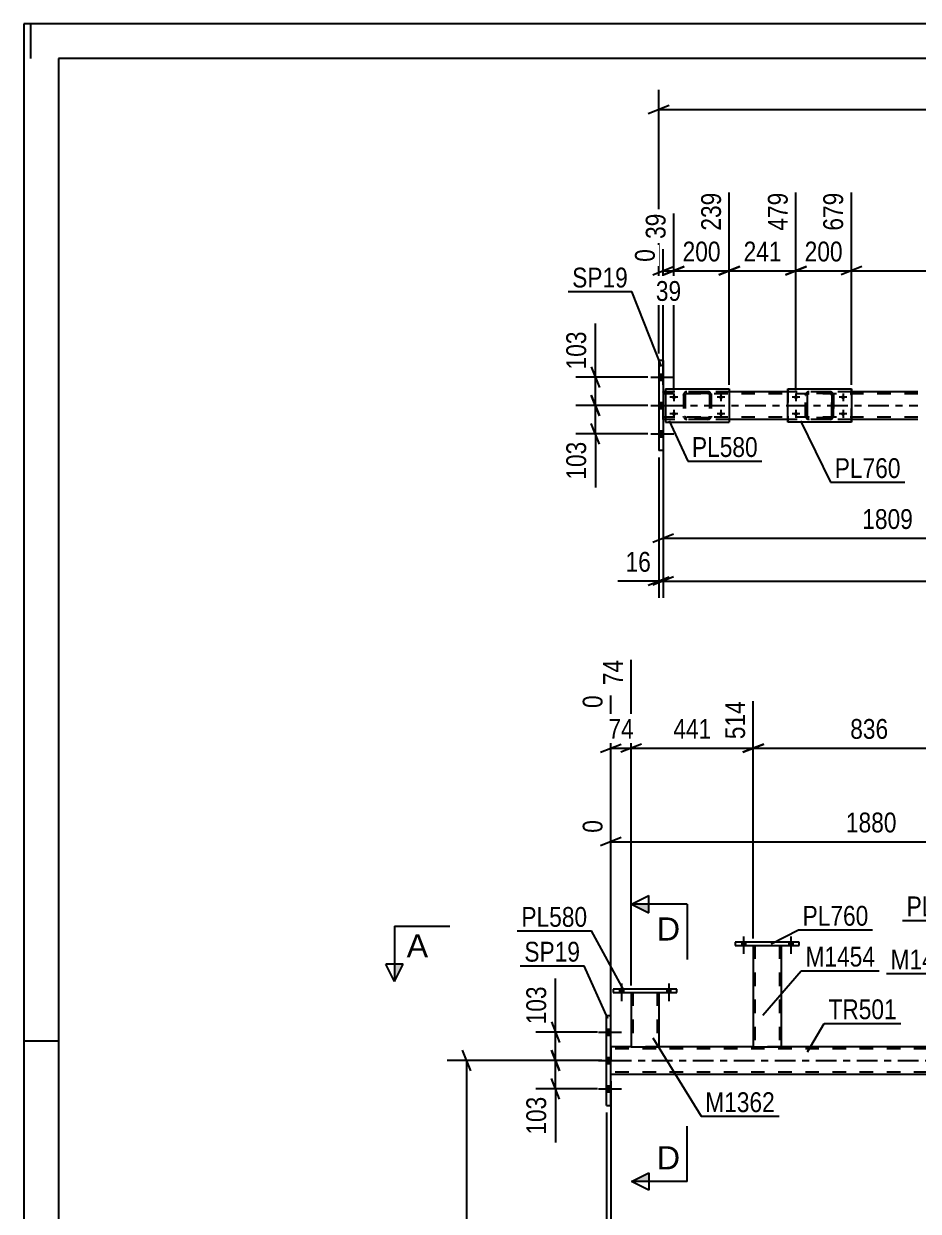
# Model space of a CAD drawing. Header units: millimetres. Extents: x -85 to 756, y -444 to 150.
# Drawn here: x -84.8 to 44.4, y -21.8 to 149.8 of the extents above; entities that cross this region are included whole.
import ezdxf

# ---------------------------------------------------------------- set-up
doc = ezdxf.new("R2010")
doc.units = ezdxf.units.MM
doc.linetypes.add('DXK_LINE_DOT2', pattern=[3.9198, 1.9599, -1.9599])
doc.linetypes.add('DXK_LINE_DOT3', pattern=[5.9187, 2.979, -0.9799, 0.9799, -0.9799])
doc.styles.add('Arial', font='ARIAL.TTF', dxfattribs={"height": 0.2})
doc.styles.add('Arial Narrow', font='ARIALN.TTF', dxfattribs={"height": 0.2})

# ---------------------------------------------------------------- blocks, each defined once
blk = doc.blocks.new('Unknown-814409655-1133')
at = {"color": 5, "linetype": 'Continuous'}
for p, q in [((756.25, 149.79), (-84.75, 149.79)), ((-84.75, 149.79), (-84.75, -444.21)), ((-83.75, 144.79), (-83.75, 149.79)), ((751.25, 144.79), (-79.75, 144.79)), ((-79.75, 144.79), (-79.75, -439.21)), ((-79.75, 2.79), (-84.75, 2.79))]:
    blk.add_line(p, q, dxfattribs=at)
blk = doc.blocks.new('Bolt-814409655-2590 - 2513')
at = {"linetype": 'Continuous'}
for points in [[(26.45, 95.83), (26.45, 95.89), (26.47, 95.94), (26.5, 95.99), (26.54, 96.04), (26.59, 96.07), (26.64, 96.1), (26.7, 96.11), (26.76, 96.11), (26.81, 96.1), (26.87, 96.07), (26.91, 96.04), (26.95, 95.99), (26.98, 95.94), (27, 95.89), (27.01, 95.83), (27, 95.77), (26.98, 95.72), (26.95, 95.66), (26.91, 95.62), (26.87, 95.59), (26.81, 95.56), (26.76, 95.55), (26.7, 95.55), (26.64, 95.56), (26.59, 95.59), (26.54, 95.62), (26.5, 95.66), (26.47, 95.72), (26.45, 95.77)], [(33.25, 95.83), (33.25, 95.89), (33.27, 95.94), (33.3, 95.99), (33.34, 96.04), (33.39, 96.07), (33.44, 96.1), (33.5, 96.11), (33.56, 96.11), (33.61, 96.1), (33.67, 96.07), (33.71, 96.04), (33.75, 95.99), (33.78, 95.94), (33.8, 95.89), (33.81, 95.83), (33.8, 95.77), (33.78, 95.72), (33.75, 95.66), (33.71, 95.62), (33.67, 95.59), (33.61, 95.56), (33.56, 95.55), (33.5, 95.55), (33.44, 95.56), (33.39, 95.59), (33.34, 95.62), (33.3, 95.66), (33.27, 95.72), (33.25, 95.77)], [(26.45, 93.43), (26.45, 93.49), (26.47, 93.54), (26.5, 93.59), (26.54, 93.64), (26.59, 93.67), (26.64, 93.7), (26.7, 93.71), (26.76, 93.71), (26.81, 93.7), (26.87, 93.67), (26.91, 93.64), (26.95, 93.59), (26.98, 93.54), (27, 93.49), (27.01, 93.43), (27, 93.37), (26.98, 93.32), (26.95, 93.26), (26.91, 93.22), (26.87, 93.19), (26.81, 93.16), (26.76, 93.15), (26.7, 93.15), (26.64, 93.16), (26.59, 93.19), (26.54, 93.22), (26.5, 93.26), (26.47, 93.32), (26.45, 93.37)], [(33.25, 93.43), (33.25, 93.49), (33.27, 93.54), (33.3, 93.59), (33.34, 93.64), (33.39, 93.67), (33.44, 93.7), (33.5, 93.71), (33.56, 93.71), (33.61, 93.7), (33.67, 93.67), (33.71, 93.64), (33.75, 93.59), (33.78, 93.54), (33.8, 93.49), (33.81, 93.43), (33.8, 93.37), (33.78, 93.32), (33.75, 93.26), (33.71, 93.22), (33.67, 93.19), (33.61, 93.16), (33.56, 93.15), (33.5, 93.15), (33.44, 93.16), (33.39, 93.19), (33.34, 93.22), (33.3, 93.26), (33.27, 93.32), (33.25, 93.37)]]:
    blk.add_hatch(color=1, dxfattribs=at).paths.add_polyline_path(points)
at = {"color": 1, "linetype": 'Continuous'}
for p, q in [((26.73, 96.39), (26.73, 95.27)), ((33.53, 96.39), (33.53, 95.27)), ((27.29, 95.83), (26.17, 95.83)), ((34.09, 95.83), (32.97, 95.83)), ((27.29, 93.43), (26.17, 93.43)), ((26.73, 93.99), (26.73, 92.87)), ((34.09, 93.43), (32.97, 93.43)), ((33.53, 93.99), (33.53, 92.87))]:
    blk.add_line(p, q, dxfattribs=at)
blk = doc.blocks.new('Part-814409655-2538 - 2513')
at = {"color": 2, "linetype": 'Continuous'}
for p, q in [((25.53, 92.23), (25.53, 97.03)), ((25.53, 97.03), (25.53, 97.03)), ((25.53, 97.03), (34.73, 97.03)), ((34.73, 97.03), (34.73, 92.23)), ((25.53, 92.23), (25.53, 92.23)), ((34.73, 92.23), (25.53, 92.23))]:
    blk.add_line(p, q, dxfattribs=at)
at = {"color": 7, "linetype": 'DXK_LINE_DOT2'}
for p, q in [((25.53, 97.03), (25.53, 92.23)), ((25.53, 97.03), (25.53, 97.03)), ((34.73, 92.23), (34.73, 97.03)), ((25.53, 92.23), (25.53, 92.23))]:
    blk.add_line(p, q, dxfattribs=at)
blk = doc.blocks.new('Part-814409655-2678 - 2513')
at = {"color": 2, "linetype": 'Continuous'}
for p, q in [((7.55, 101.13), (6.91, 101.13)), ((6.91, 101.13), (6.91, 88.13)), ((7.55, 101.13), (7.55, 88.13)), ((7.55, 88.13), (6.91, 88.13))]:
    blk.add_line(p, q, dxfattribs=at)
blk = doc.blocks.new('Part-814409655-2599 - 2513')
at = {"color": 2, "linetype": 'Continuous'}
for p, q in [((7.9, 96.63), (7.55, 96.63)), ((25.53, 96.63), (17.1, 96.63)), ((44.33, 96.63), (34.73, 96.63)), ((7.9, 92.63), (7.55, 92.63)), ((25.53, 92.63), (17.1, 92.63)), ((44.33, 92.63), (34.73, 92.63))]:
    blk.add_line(p, q, dxfattribs=at)
at = {"color": 7, "linetype": 'DXK_LINE_DOT2'}
for p, q in [((7.55, 92.63), (7.55, 96.63)), ((44.33, 96.31), (7.55, 96.31)), ((17.1, 96.63), (7.9, 96.63)), ((34.73, 96.63), (25.53, 96.63)), ((44.33, 92.95), (7.55, 92.95)), ((17.1, 92.63), (7.9, 92.63)), ((34.73, 92.63), (25.53, 92.63))]:
    blk.add_line(p, q, dxfattribs=at)
at = {"color": 7, "linetype": 'DXK_LINE_DOT3'}
blk.add_line((7.55, 94.63), (44.33, 94.63), dxfattribs=at)
blk = doc.blocks.new('Bolt-814409655-2600 - 2513')
at = {"linetype": 'Continuous'}
for points in [[(7.55, 98.29), (7.55, 99.17), (6.91, 99.17), (6.91, 98.29)], [(7.55, 98.29), (7.55, 99.17), (6.91, 99.17), (6.91, 98.29)], [(7.55, 98.29), (7.55, 99.17), (6.91, 99.17), (6.91, 98.29)], [(7.55, 94.19), (7.55, 95.07), (6.91, 95.07), (6.91, 94.19)], [(7.55, 94.19), (7.55, 95.07), (6.91, 95.07), (6.91, 94.19)], [(7.55, 90.09), (7.55, 90.97), (6.91, 90.97), (6.91, 90.09)], [(7.55, 90.09), (7.55, 90.97), (6.91, 90.97), (6.91, 90.09)], [(7.55, 90.09), (7.55, 90.97), (6.91, 90.97), (6.91, 90.09)]]:
    blk.add_hatch(color=1, dxfattribs=at).paths.add_polyline_path(points)
at = {"color": 1, "linetype": 'Continuous'}
for p, q in [((5.75, 98.73), (9.07, 98.73)), ((5.75, 98.73), (9.07, 98.73)), ((5.75, 98.73), (9.07, 98.73)), ((6.91, 99.17), (7.55, 99.17)), ((6.91, 99.17), (7.55, 99.17)), ((6.91, 99.17), (7.55, 99.17)), ((6.91, 98.29), (7.55, 98.29)), ((6.91, 98.29), (7.55, 98.29)), ((6.91, 98.29), (7.55, 98.29)), ((5.75, 94.63), (9.07, 94.63)), ((5.75, 94.63), (9.07, 94.63)), ((6.91, 95.07), (7.55, 95.07)), ((6.91, 95.07), (7.55, 95.07)), ((6.91, 94.19), (7.55, 94.19)), ((6.91, 94.19), (7.55, 94.19)), ((6.91, 90.97), (7.55, 90.97)), ((6.91, 90.97), (7.55, 90.97)), ((6.91, 90.97), (7.55, 90.97)), ((5.75, 90.53), (9.07, 90.53)), ((5.75, 90.53), (9.07, 90.53)), ((5.75, 90.53), (9.07, 90.53)), ((6.91, 90.09), (7.55, 90.09)), ((6.91, 90.09), (7.55, 90.09)), ((6.91, 90.09), (7.55, 90.09))]:
    blk.add_line(p, q, dxfattribs=at)
blk = doc.blocks.new('Part-814409655-2715 - 2513')
at = {"color": 2, "linetype": 'Continuous'}
for p, q in [((7.9, 97.03), (7.9, 92.23)), ((7.9, 97.03), (17.1, 97.03)), ((17.1, 97.03), (17.1, 92.23)), ((7.9, 92.23), (17.1, 92.23))]:
    blk.add_line(p, q, dxfattribs=at)
blk = doc.blocks.new('Bolt-814409655-2716 - 2513')
at = {"linetype": 'Continuous'}
for points in [[(9.1, 95.55, -1), (9.1, 96.11, -1)], [(15.9, 95.55, -1), (15.9, 96.11, -1)], [(9.1, 93.15, -1), (9.1, 93.71, -1)], [(15.9, 93.15, -1), (15.9, 93.71, -1)]]:
    blk.add_hatch(color=1, dxfattribs=at).paths.add_polyline_path(points)
at = {"color": 1, "linetype": 'Continuous'}
for p, q in [((9.1, 96.39), (9.1, 95.27)), ((15.9, 96.39), (15.9, 95.27)), ((9.66, 95.83), (8.54, 95.83)), ((16.46, 95.83), (15.34, 95.83)), ((9.66, 93.43), (8.54, 93.43)), ((9.1, 93.99), (9.1, 92.87)), ((16.46, 93.43), (15.34, 93.43)), ((15.9, 93.99), (15.9, 92.87))]:
    blk.add_line(p, q, dxfattribs=at)
blk = doc.blocks.new('Part-814409655-2761 - 2513')
at = {"color": 7, "linetype": 'DXK_LINE_DOT2'}
for p, q in [((10.5, 96.15), (10.54, 96.33)), ((10.54, 96.33), (10.5, 96.15)), ((10.5, 96.15), (10.5, 93.11)), ((10.74, 96.15), (10.76, 96.24)), ((10.74, 96.15), (10.74, 93.11)), ((10.76, 96.24), (10.81, 96.32)), ((10.8, 96.59), (10.98, 96.63)), ((10.98, 96.63), (10.8, 96.59)), ((10.81, 96.32), (10.89, 96.37)), ((10.89, 96.37), (10.98, 96.39)), ((14.02, 96.63), (10.98, 96.63)), ((14.02, 96.39), (10.98, 96.39)), ((14.02, 96.63), (14.2, 96.59)), ((14.2, 96.59), (14.02, 96.63)), ((14.02, 96.39), (14.11, 96.37)), ((14.11, 96.37), (14.19, 96.32)), ((14.19, 96.32), (14.24, 96.24)), ((14.24, 96.24), (14.26, 96.15)), ((14.26, 96.15), (14.26, 93.11)), ((14.46, 96.33), (14.5, 96.15)), ((14.5, 96.15), (14.46, 96.33)), ((14.5, 96.15), (14.5, 93.11)), ((10.54, 92.93), (10.5, 93.11)), ((10.5, 93.11), (10.54, 92.93)), ((10.76, 93.02), (10.74, 93.11)), ((10.81, 92.94), (10.76, 93.02)), ((10.98, 92.63), (10.8, 92.67)), ((10.8, 92.67), (10.98, 92.63)), ((10.89, 92.89), (10.81, 92.94)), ((10.98, 92.87), (10.89, 92.89)), ((14.02, 92.87), (10.98, 92.87)), ((14.11, 92.89), (14.02, 92.87)), ((14.2, 92.67), (14.02, 92.63)), ((14.02, 92.63), (14.2, 92.67)), ((14.19, 92.94), (14.11, 92.89)), ((14.24, 93.02), (14.19, 92.94)), ((14.26, 93.11), (14.24, 93.02)), ((14.5, 93.11), (14.46, 92.93)), ((14.46, 92.93), (14.5, 93.11)), ((14.02, 92.63), (10.98, 92.63))]:
    blk.add_line(p, q, dxfattribs=at)
at = {"color": 7, "linetype": 'DXK_LINE_DOT3'}
blk.add_line((12.5, 94.63), (12.5, 94.63), dxfattribs=at)
at = {"color": 7, "linetype": 'DXK_LINE_DOT2'}
for centre, start, end in [((10.98, 96.15), 112.5, 157.5), ((10.98, 96.15), 112.5, 157.5), ((14.02, 96.15), 22.5, 67.5), ((14.02, 96.15), 22.5, 67.5), ((10.98, 93.11), 202.5, 247.5), ((10.98, 93.11), 202.5, 247.5), ((14.02, 93.11), 292.5, 337.5), ((14.02, 93.11), 292.5, 337.5)]:
    blk.add_arc(centre, 0.48, start, end, dxfattribs=at)
blk = doc.blocks.new('Part-814409655-2818 - 2513')
at = {"color": 7, "linetype": 'DXK_LINE_DOT2'}
for p, q in [((28.12, 96.15), (28.16, 96.33)), ((28.12, 96.15), (28.13, 96.15)), ((28.12, 93.11), (28.12, 96.15)), ((28.16, 96.33), (28.13, 96.15)), ((28.13, 93.11), (28.13, 96.15)), ((28.38, 96.24), (28.36, 96.15)), ((28.37, 96.15), (28.36, 96.15)), ((28.36, 96.15), (28.36, 93.11)), ((28.37, 96.15), (28.38, 96.24)), ((28.37, 93.11), (28.37, 96.15)), ((28.38, 96.24), (28.44, 96.32)), ((28.43, 96.32), (28.38, 96.24)), ((28.42, 96.59), (28.6, 96.63)), ((28.61, 96.63), (28.42, 96.59)), ((28.42, 96.59), (28.42, 96.59)), ((28.51, 96.37), (28.43, 96.32)), ((28.44, 96.32), (28.51, 96.37)), ((28.51, 96.37), (28.61, 96.39)), ((28.6, 96.39), (28.51, 96.37)), ((31.65, 96.63), (28.6, 96.63)), ((31.65, 96.39), (28.6, 96.39)), ((31.64, 96.63), (31.83, 96.59)), ((31.73, 96.37), (31.64, 96.39)), ((31.83, 96.59), (31.65, 96.63)), ((31.65, 96.39), (31.74, 96.37)), ((31.73, 96.37), (31.74, 96.37)), ((31.81, 96.32), (31.73, 96.37)), ((31.74, 96.37), (31.82, 96.32)), ((31.86, 96.24), (31.81, 96.32)), ((31.82, 96.32), (31.87, 96.24)), ((31.88, 96.15), (31.86, 96.24)), ((31.87, 96.24), (31.89, 96.15)), ((31.89, 96.15), (31.88, 96.15)), ((31.88, 96.15), (31.88, 93.11)), ((31.89, 93.11), (31.89, 96.15)), ((32.08, 96.33), (32.12, 96.15)), ((32.13, 96.15), (32.09, 96.33)), ((32.13, 96.15), (32.12, 96.15)), ((32.12, 96.15), (32.12, 93.11)), ((32.13, 93.11), (32.13, 96.15)), ((28.13, 93.11), (28.12, 93.11)), ((28.16, 92.93), (28.12, 93.11)), ((28.13, 93.11), (28.16, 92.93)), ((28.36, 93.11), (28.37, 93.11)), ((28.36, 93.11), (28.38, 93.02)), ((28.38, 93.02), (28.37, 93.11)), ((28.44, 92.94), (28.38, 93.02)), ((28.38, 93.02), (28.43, 92.94)), ((28.42, 92.67), (28.42, 92.67)), ((28.6, 92.63), (28.42, 92.67)), ((28.42, 92.67), (28.61, 92.63)), ((28.43, 92.94), (28.51, 92.89)), ((28.51, 92.89), (28.44, 92.94)), ((28.61, 92.87), (28.51, 92.89)), ((28.51, 92.89), (28.6, 92.87)), ((31.65, 92.87), (28.6, 92.87)), ((31.64, 92.87), (31.73, 92.89)), ((31.83, 92.67), (31.64, 92.63)), ((31.74, 92.89), (31.65, 92.87)), ((31.65, 92.63), (31.83, 92.67)), ((31.73, 92.89), (31.81, 92.94)), ((31.73, 92.89), (31.74, 92.89)), ((31.82, 92.94), (31.74, 92.89)), ((31.81, 92.94), (31.86, 93.02)), ((31.87, 93.02), (31.82, 92.94)), ((31.86, 93.02), (31.88, 93.11)), ((31.89, 93.11), (31.87, 93.02)), ((31.88, 93.11), (31.89, 93.11)), ((32.12, 93.11), (32.08, 92.93)), ((32.09, 92.93), (32.13, 93.11)), ((32.12, 93.11), (32.13, 93.11)), ((31.65, 92.63), (28.6, 92.63))]:
    blk.add_line(p, q, dxfattribs=at)
at = {"color": 7, "linetype": 'DXK_LINE_DOT3'}
blk.add_line((30.13, 94.63), (30.12, 94.63), dxfattribs=at)
at = {"color": 7, "linetype": 'DXK_LINE_DOT2'}
for centre, start, end in [((28.6, 96.15), 112.5, 157.5), ((28.61, 96.15), 112.5, 157.5), ((31.64, 96.15), 22.5, 67.5), ((31.65, 96.15), 22.5, 67.5), ((28.6, 93.11), 202.5, 247.5), ((28.61, 93.11), 202.5, 247.5), ((31.64, 93.11), 292.5, 337.5), ((31.65, 93.11), 292.5, 337.5)]:
    blk.add_arc(centre, 0.48, start, end, dxfattribs=at)
blk = doc.blocks.new('Bolt-814409655-4137 - 3620')
at = {"linetype": 'Continuous'}
for points in [[(1.27, 9.84), (1.83, 9.84), (1.83, 10.32), (1.27, 10.32)], [(1.27, 9.84), (1.83, 9.84), (1.83, 10.32), (1.27, 10.32)], [(8.07, 9.84), (8.63, 9.84), (8.63, 10.32), (8.07, 10.32)], [(8.07, 9.84), (8.63, 9.84), (8.63, 10.32), (8.07, 10.32)]]:
    blk.add_hatch(color=1, dxfattribs=at).paths.add_polyline_path(points)
at = {"color": 1, "linetype": 'Continuous'}
for p, q in [((1.27, 10.32), (1.27, 9.84)), ((1.27, 10.32), (1.27, 9.84)), ((1.55, 11.12), (1.55, 8.6)), ((1.55, 11.12), (1.55, 8.6)), ((1.83, 10.32), (1.83, 9.84)), ((1.83, 10.32), (1.83, 9.84)), ((8.07, 10.32), (8.07, 9.84)), ((8.07, 10.32), (8.07, 9.84)), ((8.35, 11.12), (8.35, 8.6)), ((8.35, 11.12), (8.35, 8.6)), ((8.63, 10.32), (8.63, 9.84)), ((8.63, 10.32), (8.63, 9.84))]:
    blk.add_line(p, q, dxfattribs=at)
blk = doc.blocks.new('Bolt-814409655-3669 - 3620')
at = {"linetype": 'Continuous'}
for points in [[(18.89, 16.64), (19.45, 16.64), (19.45, 17.12), (18.89, 17.12)], [(18.89, 16.64), (19.45, 16.64), (19.45, 17.12), (18.89, 17.12)], [(25.69, 16.64), (26.25, 16.64), (26.25, 17.12), (25.69, 17.12)], [(25.69, 16.64), (26.25, 16.64), (26.25, 17.12), (25.69, 17.12)]]:
    blk.add_hatch(color=1, dxfattribs=at).paths.add_polyline_path(points)
at = {"color": 1, "linetype": 'Continuous'}
for p, q in [((19.17, 17.92), (19.17, 15.4)), ((19.17, 17.92), (19.17, 15.4)), ((25.97, 17.92), (25.97, 15.4)), ((25.97, 17.92), (25.97, 15.4)), ((18.89, 17.12), (18.89, 16.64)), ((18.89, 17.12), (18.89, 16.64)), ((19.45, 17.12), (19.45, 16.64)), ((19.45, 17.12), (19.45, 16.64)), ((25.69, 17.12), (25.69, 16.64)), ((25.69, 17.12), (25.69, 16.64)), ((26.25, 17.12), (26.25, 16.64)), ((26.25, 17.12), (26.25, 16.64))]:
    blk.add_line(p, q, dxfattribs=at)
blk = doc.blocks.new('Part-814409655-3691 - 3620')
at = {"color": 2, "linetype": 'Continuous'}
for p, q in [((17.97, 17.12), (17.97, 16.64)), ((27.17, 17.12), (17.97, 17.12)), ((17.97, 16.64), (27.17, 16.64)), ((27.17, 16.64), (27.17, 17.12))]:
    blk.add_line(p, q, dxfattribs=at)
blk = doc.blocks.new('Part-814409655-4147 - 3620')
at = {"color": 2, "linetype": 'Continuous'}
for p, q in [((20.57, 16.64), (20.57, 2)), ((24.57, 16.64), (24.57, 2)), ((20.57, 2), (24.57, 2))]:
    blk.add_line(p, q, dxfattribs=at)
at = {"color": 7, "linetype": 'DXK_LINE_DOT2'}
for p, q in [((20.57, 16.64), (24.57, 16.64)), ((20.81, 16.64), (20.81, 2)), ((24.33, 16.64), (24.33, 2)), ((24.27, 2), (24.31, 2)), ((24.27, 2), (24.31, 2)), ((24.31, 2), (24.33, 2)), ((24.31, 2), (24.33, 2))]:
    blk.add_line(p, q, dxfattribs=at)
blk = doc.blocks.new('Bolt-814409655-3846 - 3620')
at = {"linetype": 'Continuous'}
for points in [[(0, 3.66), (0, 4.54), (-0.64, 4.54), (-0.64, 3.66)], [(0, 3.66), (0, 4.54), (-0.64, 4.54), (-0.64, 3.66)], [(0, 3.66), (0, 4.54), (-0.64, 4.54), (-0.64, 3.66)], [(0, -0.44), (0, 0.44), (-0.64, 0.44), (-0.64, -0.44)], [(0, -0.44), (0, 0.44), (-0.64, 0.44), (-0.64, -0.44)], [(0, -4.54), (0, -3.66), (-0.64, -3.66), (-0.64, -4.54)], [(0, -4.54), (0, -3.66), (-0.64, -3.66), (-0.64, -4.54)], [(0, -4.54), (0, -3.66), (-0.64, -3.66), (-0.64, -4.54)]]:
    blk.add_hatch(color=1, dxfattribs=at).paths.add_polyline_path(points)
at = {"color": 1, "linetype": 'Continuous'}
for p, q in [((-1.8, 4.1), (1.52, 4.1)), ((-1.8, 4.1), (1.52, 4.1)), ((-1.8, 4.1), (1.52, 4.1)), ((-0.64, 4.54), (0, 4.54)), ((-0.64, 4.54), (0, 4.54)), ((-0.64, 4.54), (0, 4.54)), ((-0.64, 3.66), (0, 3.66)), ((-0.64, 3.66), (0, 3.66)), ((-0.64, 3.66), (0, 3.66)), ((-1.8, 0), (1.52, 0)), ((-1.8, 0), (1.52, 0)), ((-0.64, 0.44), (0, 0.44)), ((-0.64, 0.44), (0, 0.44)), ((-0.64, -0.44), (0, -0.44)), ((-0.64, -0.44), (0, -0.44)), ((-1.8, -4.1), (1.52, -4.1)), ((-1.8, -4.1), (1.52, -4.1)), ((-1.8, -4.1), (1.52, -4.1)), ((-0.64, -3.66), (0, -3.66)), ((-0.64, -3.66), (0, -3.66)), ((-0.64, -3.66), (0, -3.66)), ((-0.64, -4.54), (0, -4.54)), ((-0.64, -4.54), (0, -4.54)), ((-0.64, -4.54), (0, -4.54))]:
    blk.add_line(p, q, dxfattribs=at)
blk = doc.blocks.new('Part-814409655-3963 - 3620')
at = {"color": 2, "linetype": 'Continuous'}
for p, q in [((2.95, 2), (0, 2)), ((20.57, 2), (6.95, 2)), ((54.03, 2), (24.57, 2)), ((70.16, -2), (0, -2))]:
    blk.add_line(p, q, dxfattribs=at)
at = {"color": 7, "linetype": 'DXK_LINE_DOT2'}
for p, q in [((0, 2), (0, -2)), ((6.95, 2), (2.95, 2)), ((24.57, 2), (20.57, 2)), ((645.45, 1.68), (0, 1.68)), ((645.45, -1.68), (0, -1.68))]:
    blk.add_line(p, q, dxfattribs=at)
at = {"color": 7, "linetype": 'DXK_LINE_DOT3'}
blk.add_line((0, 0), (645.45, 0), dxfattribs=at)
blk = doc.blocks.new('Part-814409655-4100 - 3620')
at = {"color": 2, "linetype": 'Continuous'}
for p, q in [((-0.64, -6.5), (-0.64, 6.5)), ((-0.64, 6.5), (0, 6.5)), ((0, -6.5), (0, 6.5)), ((-0.64, -6.5), (0, -6.5))]:
    blk.add_line(p, q, dxfattribs=at)
blk = doc.blocks.new('Part-814409655-4131 - 3620')
at = {"color": 2, "linetype": 'Continuous'}
for p, q in [((2.95, 9.84), (2.95, 2)), ((6.95, 9.84), (6.95, 2)), ((2.95, 2), (6.95, 2))]:
    blk.add_line(p, q, dxfattribs=at)
at = {"color": 7, "linetype": 'DXK_LINE_DOT2'}
for p, q in [((2.95, 9.84), (6.95, 9.84)), ((3.19, 9.84), (3.19, 2)), ((6.71, 9.84), (6.71, 2)), ((6.65, 2), (6.69, 2)), ((6.65, 2), (6.69, 2)), ((6.69, 2), (6.71, 2)), ((6.69, 2), (6.71, 2))]:
    blk.add_line(p, q, dxfattribs=at)
blk = doc.blocks.new('Part-814409655-4136 - 3620')
at = {"color": 2, "linetype": 'Continuous'}
for p, q in [((0.35, 10.32), (0.35, 9.84)), ((9.55, 10.32), (0.35, 10.32)), ((9.55, 9.84), (9.55, 10.32)), ((0.35, 9.84), (9.55, 9.84))]:
    blk.add_line(p, q, dxfattribs=at)
blk = doc.blocks.new('StraightDimension-814409655-26068 - 2513')
at = {"color": 7, "linetype": 'Continuous'}
for p, q in [((26.73, 96.83), (26.73, 125.39)), ((34.73, 97.63), (34.73, 125.39)), ((25.23, 113.5), (28.23, 114.7)), ((26.73, 114.1), (34.73, 114.1)), ((36.23, 114.7), (33.23, 113.5))]:
    blk.add_line(p, q, dxfattribs=at)
at = {"color": 0}
blk.add_wipeout([(34.07, 114.85), (34.07, 119.05), (27.38, 119.05), (27.38, 114.85)], dxfattribs=at)
at = {"color": 3, "style": 'Arial Narrow'}
blk.add_text('200', height=2.863, dxfattribs=at).set_placement((27.98, 115.45))
at = {"color": 0, "linetype": 'Continuous'}
blk.add_wipeout([(34.13, 125.99), (29.93, 125.99), (29.93, 119.3), (34.13, 119.3)], dxfattribs=at)
at = {"color": 3, "linetype": 'Continuous', "style": 'Arial Narrow'}
blk.add_text('679', height=2.863, rotation=90.0002, dxfattribs=at).set_placement((33.53, 119.9))
blk = doc.blocks.new('StraightDimension-814409655-26067 - 2513')
at = {"color": 7, "linetype": 'Continuous'}
for p, q in [((34.73, 97.63), (34.73, 125.39)), ((72.38, 101.74), (72.38, 122.72)), ((36.23, 114.7), (33.23, 113.5)), ((34.73, 114.1), (72.38, 114.1)), ((70.88, 113.5), (73.88, 114.7))]:
    blk.add_line(p, q, dxfattribs=at)
at = {"color": 0, "linetype": 'Continuous'}
blk.add_wipeout([(71.78, 123.31), (67.58, 123.31), (67.58, 114.8), (71.78, 114.8)], dxfattribs=at)
at = {"color": 0}
blk.add_wipeout([(57.81, 114.85), (57.81, 119.05), (49.3, 119.05), (49.3, 114.85)], dxfattribs=at)
at = {"color": 3, "linetype": 'Continuous', "style": 'Arial Narrow'}
blk.add_text('1810', height=2.863, rotation=90.0002, dxfattribs=at).set_placement((71.18, 115.4))
at = {"color": 3, "style": 'Arial Narrow'}
blk.add_text('1130', height=2.863, dxfattribs=at).set_placement((49.9, 115.45))
blk = doc.blocks.new('StraightDimension-814409655-2942 - 2513')
at = {"color": 7, "linetype": 'Continuous'}
for p, q in [((7.55, 91.63), (7.55, 73.05)), ((72.36, 87.52), (72.36, 73.05)), ((9.05, 76.05), (6.05, 74.85)), ((70.86, 74.85), (73.86, 76.05)), ((7.55, 75.45), (72.36, 75.45))]:
    blk.add_line(p, q, dxfattribs=at)
at = {"color": 0}
blk.add_wipeout([(44.21, 76.2), (44.21, 80.4), (35.7, 80.4), (35.7, 76.2)], dxfattribs=at)
at = {"color": 3, "style": 'Arial Narrow'}
blk.add_text('1809', height=2.863, dxfattribs=at).set_placement((36.3, 76.8))
blk = doc.blocks.new('StraightDimension-814409655-2959 - 2513')
at = {"color": 7, "linetype": 'Continuous'}
for p, q in [((6.91, 102.13), (6.91, 140.23)), ((8.41, 137.98), (5.41, 136.78)), ((6.91, 137.38), (646.09, 137.38))]:
    blk.add_line(p, q, dxfattribs=at)
blk = doc.blocks.new('StraightDimension-814409655-3002 - 2513')
at = {"color": 7, "linetype": 'Continuous'}
for p, q in [((-2.82, 96.13), (-1.62, 93.13)), ((5.36, 94.63), (-5.07, 94.63)), ((-2.22, 90.53), (-2.22, 94.63)), ((-1.62, 89.03), (-2.82, 92.03)), ((5.36, 90.53), (-5.07, 90.53))]:
    blk.add_line(p, q, dxfattribs=at)
at = {"color": 0}
blk.add_wipeout([(-2.97, 90), (-7.17, 90), (-7.17, 83.32), (-2.97, 83.32)], dxfattribs=at)
at = {"color": 7, "linetype": 'Continuous'}
blk.add_line((-2.22, 90.53), (-2.22, 82.79), dxfattribs=at)
blk.add_line((-2.22, 90.53), (-2.22, 82.79), dxfattribs=at)
at = {"color": 3, "style": 'Arial Narrow'}
blk.add_text('103', height=2.863, rotation=90.0002, dxfattribs=at).set_placement((-3.57, 83.92))
blk = doc.blocks.new('StraightDimension-814409655-3012 - 2513')
at = {"color": 7, "linetype": 'Continuous'}
for p, q in [((-2.82, 100.23), (-1.62, 97.23)), ((5.36, 98.73), (-5.07, 98.73)), ((-2.22, 94.63), (-2.22, 98.73)), ((-1.62, 93.13), (-2.82, 96.13)), ((5.36, 94.63), (-5.07, 94.63))]:
    blk.add_line(p, q, dxfattribs=at)
at = {"color": 0}
blk.add_wipeout([(-2.97, 105.94), (-7.17, 105.94), (-7.17, 99.25), (-2.97, 99.25)], dxfattribs=at)
at = {"color": 7, "linetype": 'Continuous'}
blk.add_line((-2.22, 98.73), (-2.22, 106.46), dxfattribs=at)
blk.add_line((-2.22, 98.73), (-2.22, 106.46), dxfattribs=at)
at = {"color": 3, "style": 'Arial Narrow'}
blk.add_text('103', height=2.863, rotation=90.0002, dxfattribs=at).set_placement((-3.57, 99.85))
blk = doc.blocks.new('StraightDimension-814409655-3023 - 2513')
at = {"color": 7, "linetype": 'Continuous'}
for p, q in [((6.91, 87.13), (6.91, 66.87)), ((7.55, 87.13), (7.55, 66.87)), ((5.41, 68.67), (8.41, 69.87)), ((9.05, 69.87), (6.05, 68.67)), ((6.91, 69.27), (7.55, 69.27))]:
    blk.add_line(p, q, dxfattribs=at)
at = {"color": 0}
blk.add_wipeout([(6.39, 70.02), (6.39, 74.22), (1.53, 74.22), (1.53, 70.02)], dxfattribs=at)
at = {"color": 7, "linetype": 'Continuous'}
blk.add_line((6.91, 69.27), (1.01, 69.27), dxfattribs=at)
blk.add_line((6.91, 69.27), (1.01, 69.27), dxfattribs=at)
at = {"color": 3, "style": 'Arial Narrow'}
blk.add_text('16', height=2.863, dxfattribs=at).set_placement((2.13, 70.62))
blk = doc.blocks.new('StraightDimension-814409655-3033 - 2513')
at = {"color": 7, "linetype": 'Continuous'}
for p, q in [((7.55, 87.13), (7.55, 66.87)), ((9.05, 69.87), (6.05, 68.67)), ((7.55, 69.27), (645.45, 69.27))]:
    blk.add_line(p, q, dxfattribs=at)
blk = doc.blocks.new('StraightDimension-814409655-26069 - 2513')
at = {"color": 7, "linetype": 'Continuous'}
for p, q in [((17.1, 97.63), (17.1, 125.39)), ((26.73, 96.83), (26.73, 125.39)), ((15.6, 113.5), (18.6, 114.7)), ((17.1, 114.1), (26.73, 114.1)), ((28.23, 114.7), (25.23, 113.5))]:
    blk.add_line(p, q, dxfattribs=at)
at = {"color": 0}
blk.add_wipeout([(25.26, 114.85), (25.26, 119.05), (18.57, 119.05), (18.57, 114.85)], dxfattribs=at)
at = {"color": 3, "style": 'Arial Narrow'}
blk.add_text('241', height=2.863, dxfattribs=at).set_placement((19.17, 115.45))
at = {"color": 0, "linetype": 'Continuous'}
blk.add_wipeout([(26.13, 125.99), (21.93, 125.99), (21.93, 119.3), (26.13, 119.3)], dxfattribs=at)
at = {"color": 3, "linetype": 'Continuous', "style": 'Arial Narrow'}
blk.add_text('479', height=2.863, rotation=90.0002, dxfattribs=at).set_placement((25.53, 119.9))
blk = doc.blocks.new('StraightDimension-814409655-26070 - 2513')
at = {"color": 7, "linetype": 'Continuous'}
for p, q in [((17.1, 97.63), (17.1, 125.39)), ((9.1, 96.83), (9.1, 122.36)), ((7.6, 113.5), (10.6, 114.7)), ((9.1, 114.1), (17.1, 114.1)), ((18.6, 114.7), (15.6, 113.5))]:
    blk.add_line(p, q, dxfattribs=at)
at = {"color": 0}
blk.add_wipeout([(16.44, 114.85), (16.44, 119.05), (9.76, 119.05), (9.76, 114.85)], dxfattribs=at)
at = {"color": 3, "style": 'Arial Narrow'}
blk.add_text('200', height=2.863, dxfattribs=at).set_placement((10.36, 115.45))
at = {"color": 0, "linetype": 'Continuous'}
blk.add_wipeout([(16.5, 125.99), (12.3, 125.99), (12.3, 119.3), (16.5, 119.3)], dxfattribs=at)
at = {"color": 3, "linetype": 'Continuous', "style": 'Arial Narrow'}
blk.add_text('239', height=2.863, rotation=90.0002, dxfattribs=at).set_placement((15.9, 119.9))
blk = doc.blocks.new('StraightDimension-814409655-26071 - 2513')
at = {"color": 7, "linetype": 'Continuous'}
for p, q in [((9.1, 96.83), (9.1, 122.36)), ((7.55, 97.63), (7.55, 117.23)), ((6.05, 113.5), (9.05, 114.7)), ((7.55, 114.1), (9.1, 114.1)), ((10.6, 114.7), (7.6, 113.5))]:
    blk.add_line(p, q, dxfattribs=at)
at = {"color": 0, "linetype": 'Continuous'}
blk.add_wipeout([(8.5, 122.96), (4.3, 122.96), (4.3, 118.1), (8.5, 118.1)], dxfattribs=at)
at = {"color": 0}
blk.add_wipeout([(10.75, 109.15), (10.75, 113.35), (5.9, 113.35), (5.9, 109.15)], dxfattribs=at)
at = {"color": 3, "linetype": 'Continuous', "style": 'Arial Narrow'}
blk.add_text('39', height=2.863, rotation=90.0002, dxfattribs=at).set_placement((7.9, 118.7))
at = {"color": 3, "style": 'Arial Narrow'}
blk.add_text('39', height=2.863, dxfattribs=at).set_placement((6.5, 109.75))
at = {"color": 0, "linetype": 'Continuous'}
blk.add_wipeout([(6.95, 117.83), (2.75, 117.83), (2.75, 114.8), (6.95, 114.8)], dxfattribs=at)
at = {"color": 3, "linetype": 'Continuous', "style": 'Arial Narrow'}
blk.add_text('0', height=2.86, rotation=90.0002, dxfattribs=at).set_placement((6.35, 115.4))
blk = doc.blocks.new('StraightDimension-814409655-4633 - 3620')
at = {"color": 7, "linetype": 'Continuous'}
for p, q in [((-8.59, 5.6), (-7.39, 2.6)), ((-1.93, 4.1), (-10.84, 4.1)), ((-7.99, 0), (-7.99, 4.1)), ((-1.32, 0), (-10.84, 0)), ((-7.39, -1.5), (-8.59, 1.5))]:
    blk.add_line(p, q, dxfattribs=at)
at = {"color": 0}
blk.add_wipeout([(-8.74, 11.31), (-12.94, 11.31), (-12.94, 4.62), (-8.74, 4.62)], dxfattribs=at)
at = {"color": 7, "linetype": 'Continuous'}
blk.add_line((-7.99, 4.1), (-7.99, 11.83), dxfattribs=at)
blk.add_line((-7.99, 4.1), (-7.99, 11.83), dxfattribs=at)
at = {"color": 3, "style": 'Arial Narrow'}
blk.add_text('103', height=2.863, rotation=90.0002, dxfattribs=at).set_placement((-9.34, 5.23))
blk = doc.blocks.new('StraightDimension-814409655-4623 - 3620')
at = {"color": 7, "linetype": 'Continuous'}
for p, q in [((-1.32, 0), (-10.84, 0)), ((-8.59, 1.5), (-7.39, -1.5)), ((-7.99, -4.1), (-7.99, 0)), ((-7.39, -5.6), (-8.59, -2.6)), ((-1.93, -4.1), (-10.84, -4.1))]:
    blk.add_line(p, q, dxfattribs=at)
at = {"color": 0}
blk.add_wipeout([(-8.74, -4.63), (-12.94, -4.63), (-12.94, -11.31), (-8.74, -11.31)], dxfattribs=at)
at = {"color": 7, "linetype": 'Continuous'}
blk.add_line((-7.99, -4.1), (-7.99, -11.83), dxfattribs=at)
blk.add_line((-7.99, -4.1), (-7.99, -11.83), dxfattribs=at)
at = {"color": 3, "style": 'Arial Narrow'}
blk.add_text('103', height=2.863, rotation=90.0002, dxfattribs=at).set_placement((-9.34, -10.71))
blk = doc.blocks.new('StraightDimension-814409655-26805 - 3620')
at = {"color": 7, "linetype": 'Continuous'}
for p, q in [((0, -3), (0, -64.01)), ((47.58, -122.22), (47.58, -58.76)), ((1.5, -61.01), (-1.5, -62.21)), ((0, -61.61), (47.58, -61.61)), ((46.08, -62.21), (49.08, -61.01))]:
    blk.add_line(p, q, dxfattribs=at)
at = {"color": 0}
blk.add_wipeout([(28.04, -60.86), (28.04, -56.66), (19.53, -56.66), (19.53, -60.86)], dxfattribs=at)
at = {"color": 3, "style": 'Arial Narrow'}
blk.add_text('1189', height=2.863, dxfattribs=at).set_placement((20.13, -60.26))
blk = doc.blocks.new('StraightDimension-814409655-5032 - 3620')
at = {"color": 7, "linetype": 'Continuous'}
blk.add_line((-0.64, -7.5), (-0.64, -154.44), dxfattribs=at)
blk = doc.blocks.new('StraightDimension-814409655-31836 - 3620')
at = {"color": 7, "linetype": 'Continuous'}
for p, q in [((2.95, 10.84), (2.95, 57.88)), ((20.57, 17.64), (20.57, 51.91)), ((4.45, 45.73), (1.45, 44.53)), ((2.95, 45.13), (20.57, 45.13)), ((19.07, 44.53), (22.07, 45.73))]:
    blk.add_line(p, q, dxfattribs=at)
at = {"color": 0}
blk.add_wipeout([(15.1, 45.88), (15.1, 50.08), (8.42, 50.08), (8.42, 45.88)], dxfattribs=at)
at = {"color": 3, "style": 'Arial Narrow'}
blk.add_text('441', height=2.863, dxfattribs=at).set_placement((9.02, 46.48))
at = {"color": 0, "linetype": 'Continuous'}
blk.add_wipeout([(19.97, 52.51), (15.77, 52.51), (15.77, 45.83), (19.97, 45.83)], dxfattribs=at)
at = {"color": 3, "linetype": 'Continuous', "style": 'Arial Narrow'}
blk.add_text('514', height=2.863, rotation=90.0002, dxfattribs=at).set_placement((19.37, 46.43))
blk = doc.blocks.new('StraightDimension-814409655-5367 - 3620')
at = {"color": 7, "linetype": 'Continuous'}
for p, q in [((-20.2, -1.5), (-21.4, 1.5)), ((-1.64, 0), (-23.65, 0)), ((-20.8, -125.86), (-20.8, 0)), ((-21.4, -124.36), (-20.2, -127.36)), ((45.94, -125.86), (-23.65, -125.86))]:
    blk.add_line(p, q, dxfattribs=at)
at = {"color": 0}
blk.add_wipeout([(-21.55, -58.67), (-25.75, -58.67), (-25.75, -67.19), (-21.55, -67.19)], dxfattribs=at)
at = {"color": 3, "style": 'Arial Narrow'}
blk.add_text('3147', height=2.863, rotation=90.0002, dxfattribs=at).set_placement((-22.15, -66.59))
blk = doc.blocks.new('StraightDimension-814409655-31835 - 3620')
at = {"color": 7, "linetype": 'Continuous'}
for p, q in [((54.03, 11.15), (54.03, 53.74)), ((20.57, 17.64), (20.57, 51.91)), ((22.07, 45.73), (19.07, 44.53)), ((20.57, 45.13), (54.03, 45.13)), ((52.53, 44.53), (55.53, 45.73))]:
    blk.add_line(p, q, dxfattribs=at)
at = {"color": 0, "linetype": 'Continuous'}
blk.add_wipeout([(53.43, 54.34), (49.23, 54.34), (49.23, 45.83), (53.43, 45.83)], dxfattribs=at)
at = {"color": 0}
blk.add_wipeout([(40.64, 45.88), (40.64, 50.08), (33.96, 50.08), (33.96, 45.88)], dxfattribs=at)
at = {"color": 3, "linetype": 'Continuous', "style": 'Arial Narrow'}
blk.add_text('1351', height=2.863, rotation=90.0002, dxfattribs=at).set_placement((52.83, 46.43))
at = {"color": 3, "style": 'Arial Narrow'}
blk.add_text('836', height=2.863, dxfattribs=at).set_placement((34.56, 46.48))
blk = doc.blocks.new('StraightDimension-814409655-31837 - 3620')
at = {"color": 7, "linetype": 'Continuous'}
for p, q in [((2.95, 10.84), (2.95, 57.88)), ((0, 3), (0, 52.75)), ((-1.5, 44.53), (1.5, 45.73)), ((0, 45.13), (2.95, 45.13)), ((4.45, 45.73), (1.45, 44.53))]:
    blk.add_line(p, q, dxfattribs=at)
at = {"color": 0, "linetype": 'Continuous'}
blk.add_wipeout([(2.35, 58.48), (-1.85, 58.48), (-1.85, 53.63), (2.35, 53.63)], dxfattribs=at)
at = {"color": 0}
blk.add_wipeout([(3.9, 45.88), (3.9, 50.08), (-0.96, 50.08), (-0.96, 45.88)], dxfattribs=at)
at = {"color": 3, "linetype": 'Continuous', "style": 'Arial Narrow'}
blk.add_text('74', height=2.863, rotation=90.0002, dxfattribs=at).set_placement((1.75, 54.23))
at = {"color": 3, "style": 'Arial Narrow'}
blk.add_text('74', height=2.863, dxfattribs=at).set_placement((-0.36, 46.48))
at = {"color": 0, "linetype": 'Continuous'}
blk.add_wipeout([(-0.6, 53.35), (-4.8, 53.35), (-4.8, 50.33), (-0.6, 50.33)], dxfattribs=at)
at = {"color": 3, "linetype": 'Continuous', "style": 'Arial Narrow'}
blk.add_text('0', height=2.86, rotation=90.0002, dxfattribs=at).set_placement((-1.2, 50.93))
blk = doc.blocks.new('StraightDimension-814409655-32924 - 3620')
at = {"color": 7, "linetype": 'Continuous'}
for p, q in [((75.2, -1), (75.2, 40.22)), ((0, 7.5), (0, 34.74)), ((1.5, 32.21), (-1.5, 31.01)), ((0, 31.61), (75.2, 31.61)), ((73.7, 31.01), (76.7, 32.21))]:
    blk.add_line(p, q, dxfattribs=at)
at = {"color": 0, "linetype": 'Continuous'}
for points in [[(74.6, 40.82), (70.4, 40.82), (70.4, 32.31), (74.6, 32.31)], [(-0.6, 35.34), (-4.8, 35.34), (-4.8, 32.31), (-0.6, 32.31)]]:
    blk.add_wipeout(points, dxfattribs=at)
at = {"color": 0}
blk.add_wipeout([(41.86, 32.36), (41.86, 36.56), (33.34, 36.56), (33.34, 32.36)], dxfattribs=at)
at = {"color": 3, "linetype": 'Continuous', "style": 'Arial Narrow'}
for s, height, p in [('1880', 2.863, (74, 32.91)), ('0', 2.86, (-1.2, 32.91))]:
    blk.add_text(s, height=height, rotation=90.0002, dxfattribs=at).set_placement(p)
at = {"color": 3, "style": 'Arial Narrow'}
blk.add_text('1880', height=2.863, dxfattribs=at).set_placement((33.94, 32.96))
blk = doc.blocks.new('Mark-814409655-2534 - 2513')
at = {"color": 0}
blk.add_wipeout([(41.84, 84.16), (41.84, 87.16), (32.33, 87.16), (32.33, 84.16)], dxfattribs=at)
blk.add_wipeout([(41.84, 84.16), (41.84, 87.16), (32.33, 87.16), (32.33, 84.16)], dxfattribs=at)
at = {"color": 30, "linetype": 'Continuous'}
for p, q in [((27.37, 92.41), (31.73, 83.56)), ((31.73, 83.56), (42.44, 83.56))]:
    blk.add_line(p, q, dxfattribs=at)
at = {"color": 3, "style": 'Arial Narrow'}
blk.add_text('PL760', height=2.863, dxfattribs=at).set_placement((32.33, 84.16))
blk = doc.blocks.new('Mark-814409655-2674 - 2513')
at = {"color": 0}
blk.add_wipeout([(2.45, 111.69), (2.45, 114.69), (-5.58, 114.69), (-5.58, 111.69)], dxfattribs=at)
blk.add_wipeout([(2.45, 111.69), (2.45, 114.69), (-5.58, 114.69), (-5.58, 111.69)], dxfattribs=at)
at = {"color": 30, "linetype": 'Continuous'}
for p in [(-6.18, 111.09), (7.32, 100.29)]:
    blk.add_line(p, (3.05, 111.09), dxfattribs=at)
at = {"color": 3, "style": 'Arial Narrow'}
blk.add_text('SP19', height=2.863, dxfattribs=at).set_placement((-5.58, 111.69))
blk = doc.blocks.new('Mark-814409655-2711 - 2513')
at = {"color": 0}
blk.add_wipeout([(21.21, 87.2), (21.21, 90.2), (11.71, 90.2), (11.71, 87.2)], dxfattribs=at)
blk.add_wipeout([(21.21, 87.2), (21.21, 90.2), (11.71, 90.2), (11.71, 87.2)], dxfattribs=at)
at = {"color": 30, "linetype": 'Continuous'}
for p, q in [((8.4, 92.41), (11.11, 86.6)), ((11.11, 86.6), (21.81, 86.6))]:
    blk.add_line(p, q, dxfattribs=at)
at = {"color": 3, "style": 'Arial Narrow'}
blk.add_text('PL580', height=2.863, dxfattribs=at).set_placement((11.71, 87.2))
blk = doc.blocks.new('Mark-814409655-3687 - 3620')
at = {"color": 0}
blk.add_wipeout([(37.18, 19.48), (37.18, 22.48), (27.68, 22.48), (27.68, 19.48)], dxfattribs=at)
blk.add_wipeout([(37.18, 19.48), (37.18, 22.48), (27.68, 22.48), (27.68, 19.48)], dxfattribs=at)
at = {"color": 30, "linetype": 'Continuous'}
for p, q in [((23.14, 16.86), (27.08, 18.88)), ((27.08, 18.88), (37.78, 18.88))]:
    blk.add_line(p, q, dxfattribs=at)
at = {"color": 3, "style": 'Arial Narrow'}
blk.add_text('PL760', height=2.863, dxfattribs=at).set_placement((27.68, 19.48))
blk = doc.blocks.new('Mark-814409655-3702 - 3620')
at = {"color": 0}
blk.add_wipeout([(50.43, 13.17), (50.43, 16.17), (40.38, 16.17), (40.38, 13.17)], dxfattribs=at)
blk.add_wipeout([(50.43, 13.17), (50.43, 16.17), (40.38, 16.17), (40.38, 13.17)], dxfattribs=at)
at = {"color": 30, "linetype": 'Continuous'}
for p in [(39.78, 12.57), (56.65, 5.11)]:
    blk.add_line(p, (51.03, 12.57), dxfattribs=at)
at = {"color": 3, "style": 'Arial Narrow'}
blk.add_text('M1450', height=2.863, dxfattribs=at).set_placement((40.38, 13.17))
blk = doc.blocks.new('SectionMark-814409655-5519 - 3620')
at = {"linetype": 'Continuous'}
for points in [[(5.5, 22.59), (5.5, 21.34), (3, 22.59)], [(5.5, -16.22), (5.5, -17.47), (3, -17.47)]]:
    blk.add_hatch(color=6, dxfattribs=at).paths.add_polyline_path(points)
at = {"color": 6, "linetype": 'Continuous'}
for p, q in [((3, 22.59), (5.5, 23.84)), ((11, 22.59), (3, 22.59)), ((3, 22.59), (5.5, 21.34)), ((5.5, 21.34), (5.5, 23.84)), ((11, 22.59), (11, 14.59)), ((11, -17.47), (11, -9.47)), ((3, -17.47), (5.5, -16.22)), ((5.5, -16.22), (5.5, -18.72)), ((11, -17.47), (3, -17.47)), ((5.5, -18.72), (3, -17.47))]:
    blk.add_line(p, q, dxfattribs=at)
at = {"color": 0, "linetype": 'Continuous'}
for points in [[(10, 17.34), (10, 20.84), (6.63, 20.84), (6.63, 17.34)], [(10, -15.72), (10, -12.22), (6.63, -12.22), (6.63, -15.72)]]:
    blk.add_wipeout(points, dxfattribs=at)
at = {"color": 3, "linetype": 'Continuous', "style": 'Arial'}
for p in [(6.63, 17.34), (6.63, -15.72)]:
    blk.add_text('D', height=3.34, dxfattribs=at).set_placement(p)
blk = doc.blocks.new('Mark-814409655-3959 - 3620')
at = {"color": 0}
blk.add_wipeout([(41.28, 5.97), (41.28, 8.97), (31.42, 8.97), (31.42, 5.97)], dxfattribs=at)
blk.add_wipeout([(41.28, 5.97), (41.28, 8.97), (31.42, 8.97), (31.42, 5.97)], dxfattribs=at)
at = {"color": 30, "linetype": 'Continuous'}
for p, q in [((28.37, 1.25), (30.82, 5.37)), ((30.82, 5.37), (41.88, 5.37))]:
    blk.add_line(p, q, dxfattribs=at)
at = {"color": 3, "style": 'Arial Narrow'}
blk.add_text('TR501', height=2.863, dxfattribs=at).set_placement((31.42, 5.97))
blk = doc.blocks.new('Mark-814409655-4096 - 3620')
at = {"color": 0}
blk.add_wipeout([(-4.44, 14.29), (-4.44, 17.29), (-12.48, 17.29), (-12.48, 14.29)], dxfattribs=at)
blk.add_wipeout([(-4.44, 14.29), (-4.44, 17.29), (-12.48, 17.29), (-12.48, 14.29)], dxfattribs=at)
at = {"color": 30, "linetype": 'Continuous'}
for p in [(-13.08, 13.69), (-0.45, 6.09)]:
    blk.add_line(p, (-3.84, 13.69), dxfattribs=at)
at = {"color": 3, "style": 'Arial Narrow'}
blk.add_text('SP19', height=2.863, dxfattribs=at).set_placement((-12.48, 14.29))
blk = doc.blocks.new('Mark-814409655-4127 - 3620')
at = {"color": 0}
blk.add_wipeout([(23.68, -7.45), (23.68, -4.45), (13.63, -4.45), (13.63, -7.45)], dxfattribs=at)
blk.add_wipeout([(23.68, -7.45), (23.68, -4.45), (13.63, -4.45), (13.63, -7.45)], dxfattribs=at)
at = {"color": 30, "linetype": 'Continuous'}
for p, q in [((6.08, 3.3), (13.03, -8.05)), ((13.03, -8.05), (24.28, -8.05))]:
    blk.add_line(p, q, dxfattribs=at)
at = {"color": 3, "style": 'Arial Narrow'}
blk.add_text('M1362', height=2.863, dxfattribs=at).set_placement((13.63, -7.45))
blk = doc.blocks.new('Mark-814409655-4132 - 3620')
at = {"color": 0}
blk.add_wipeout([(-3.4, 19.32), (-3.4, 22.32), (-12.91, 22.32), (-12.91, 19.32)], dxfattribs=at)
blk.add_wipeout([(-3.4, 19.32), (-3.4, 22.32), (-12.91, 22.32), (-12.91, 19.32)], dxfattribs=at)
at = {"color": 30, "linetype": 'Continuous'}
for p in [(-13.51, 18.72), (1.86, 10.15)]:
    blk.add_line(p, (-2.8, 18.72), dxfattribs=at)
at = {"color": 3, "style": 'Arial Narrow'}
blk.add_text('PL580', height=2.863, dxfattribs=at).set_placement((-12.91, 19.32))
blk = doc.blocks.new('Mark-814409655-4143 - 3620')
at = {"color": 0}
blk.add_wipeout([(38.15, 13.58), (38.15, 16.58), (28.1, 16.58), (28.1, 13.58)], dxfattribs=at)
blk.add_wipeout([(38.15, 13.58), (38.15, 16.58), (28.1, 16.58), (28.1, 13.58)], dxfattribs=at)
at = {"color": 30, "linetype": 'Continuous'}
for p, q in [((21.93, 6.54), (27.5, 12.98)), ((27.5, 12.98), (38.75, 12.98))]:
    blk.add_line(p, q, dxfattribs=at)
at = {"color": 3, "style": 'Arial Narrow'}
blk.add_text('M1454', height=2.863, dxfattribs=at).set_placement((28.1, 13.58))
blk = doc.blocks.new('SectionMark-814409655-5515 - 3620')
at = {"linetype": 'Continuous'}
blk.add_hatch(color=6, dxfattribs=at).paths.add_polyline_path([(-31.23, 13.9), (-29.98, 13.9), (-31.23, 11.4)])
at = {"color": 6, "linetype": 'Continuous'}
for p, q in [((-31.23, 19.4), (-23.23, 19.4)), ((-31.23, 19.4), (-31.23, 11.4)), ((-31.23, 11.4), (-32.48, 13.9)), ((-29.98, 13.9), (-32.48, 13.9)), ((-31.23, 11.4), (-29.98, 13.9))]:
    blk.add_line(p, q, dxfattribs=at)
at = {"color": 0, "linetype": 'Continuous'}
blk.add_wipeout([(-26.37, 14.9), (-26.37, 18.4), (-29.48, 18.4), (-29.48, 14.9)], dxfattribs=at)
at = {"color": 3, "linetype": 'Continuous', "style": 'Arial'}
blk.add_text('A', height=3.34, dxfattribs=at).set_placement((-29.48, 14.9))
blk = doc.blocks.new('Mark-814409655-32159 - 3620')
at = {"color": 0}
blk.add_wipeout([(52.2, 20.84), (52.2, 23.84), (42.7, 23.84), (42.7, 20.84)], dxfattribs=at)
blk.add_wipeout([(52.2, 20.84), (52.2, 23.84), (42.7, 23.84), (42.7, 20.84)], dxfattribs=at)
at = {"color": 30, "linetype": 'Continuous'}
for p in [(42.1, 20.24), (65.41, 17.54)]:
    blk.add_line(p, (52.8, 20.24), dxfattribs=at)
at = {"color": 3, "style": 'Arial Narrow'}
blk.add_text('PL806', height=2.863, dxfattribs=at).set_placement((42.7, 20.84))

msp = doc.modelspace()

# ---------------------------------------------------------------- block references
for name in ['Unknown-814409655-1133', 'Part-814409655-2678 - 2513', 'Bolt-814409655-2600 - 2513', 'Part-814409655-2599 - 2513', 'Part-814409655-2715 - 2513', 'Bolt-814409655-2716 - 2513', 'Part-814409655-2761 - 2513', 'Part-814409655-2538 - 2513', 'Bolt-814409655-2590 - 2513', 'Part-814409655-2818 - 2513', 'Bolt-814409655-3669 - 3620', 'Part-814409655-3691 - 3620', 'Part-814409655-4147 - 3620', 'Part-814409655-4136 - 3620', 'Bolt-814409655-4137 - 3620', 'Part-814409655-4131 - 3620', 'Part-814409655-4100 - 3620', 'Bolt-814409655-3846 - 3620', 'Part-814409655-3963 - 3620']:
    msp.add_blockref(name, (0, 0))

# ---------------------------------------------------------------- next in the draw order: block references
for name in ['StraightDimension-814409655-26068 - 2513', 'StraightDimension-814409655-2942 - 2513', 'StraightDimension-814409655-31836 - 3620', 'StraightDimension-814409655-4633 - 3620']:
    msp.add_blockref(name, (0, 0))

# ---------------------------------------------------------------- next in the draw order: block references
for name in ['StraightDimension-814409655-26067 - 2513', 'StraightDimension-814409655-3002 - 2513', 'StraightDimension-814409655-31837 - 3620', 'StraightDimension-814409655-31835 - 3620', 'StraightDimension-814409655-4623 - 3620']:
    msp.add_blockref(name, (0, 0))

# ---------------------------------------------------------------- next in the draw order: block references
for name in ['StraightDimension-814409655-2959 - 2513', 'StraightDimension-814409655-3023 - 2513', 'StraightDimension-814409655-26805 - 3620']:
    msp.add_blockref(name, (0, 0))

# ---------------------------------------------------------------- next in the draw order: block references
for name in ['StraightDimension-814409655-26069 - 2513', 'StraightDimension-814409655-3012 - 2513', 'StraightDimension-814409655-3033 - 2513', 'StraightDimension-814409655-5032 - 3620']:
    msp.add_blockref(name, (0, 0))

# ---------------------------------------------------------------- next in the draw order: block references
for name in ['StraightDimension-814409655-26070 - 2513', 'Mark-814409655-2711 - 2513', 'Mark-814409655-2534 - 2513', 'StraightDimension-814409655-5367 - 3620']:
    msp.add_blockref(name, (0, 0))

# ---------------------------------------------------------------- next in the draw order: block references
for name in ['StraightDimension-814409655-26071 - 2513', 'StraightDimension-814409655-32924 - 3620']:
    msp.add_blockref(name, (0, 0))

# ---------------------------------------------------------------- next in the draw order: block references
for name in ['Mark-814409655-2674 - 2513', 'SectionMark-814409655-5519 - 3620', 'Mark-814409655-3687 - 3620', 'Mark-814409655-4096 - 3620', 'Mark-814409655-3702 - 3620']:
    msp.add_blockref(name, (0, 0))

# ---------------------------------------------------------------- next in the draw order: block references
for name in ['Mark-814409655-4132 - 3620', 'Mark-814409655-3959 - 3620', 'Mark-814409655-4127 - 3620']:
    msp.add_blockref(name, (0, 0))

# ---------------------------------------------------------------- next in the draw order: block references
msp.add_blockref('Mark-814409655-4143 - 3620', (0, 0))

# ---------------------------------------------------------------- next in the draw order: block references
msp.add_blockref('SectionMark-814409655-5515 - 3620', (0, 0))

# ---------------------------------------------------------------- next in the draw order: block references
msp.add_blockref('Mark-814409655-32159 - 3620', (0, 0))

doc.saveas('drawing.dxf')
